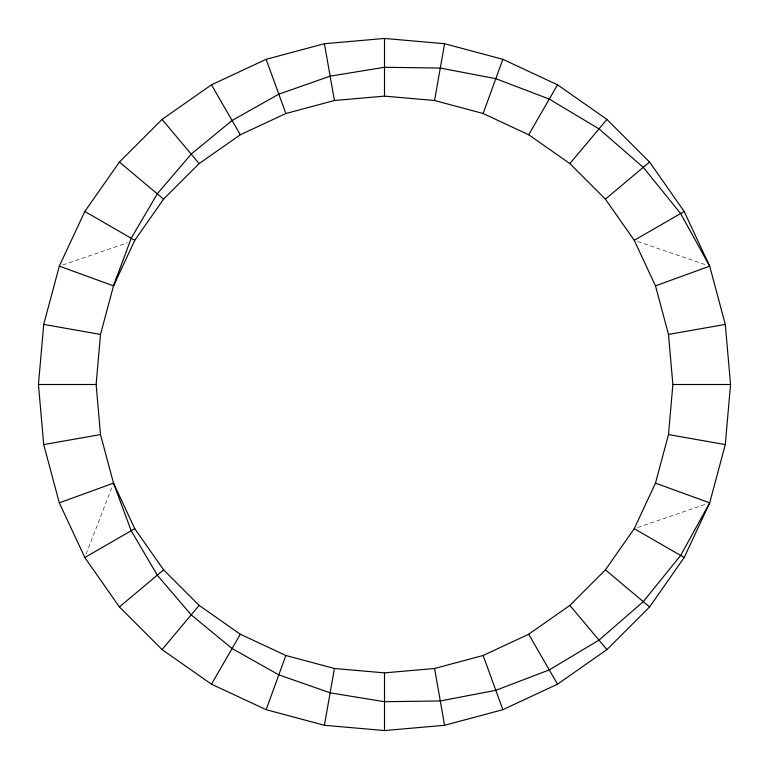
<?xml version="1.0" encoding="UTF-8"?>
<svg xmlns="http://www.w3.org/2000/svg" width="769" height="769" viewBox="0 0 769 769"><rect width="100%" height="100%" fill="white"/><g stroke="black" fill="none" stroke-linecap="round" stroke-linejoin="round"><path stroke-width="0.58" stroke-dasharray="3.85 2.88" d="M86.099 554.189L112.659 485.354M62.722 264.978L127.462 242.812M637.616 527.534L706.307 504.012M637.616 241.466L706.307 264.988"/><path stroke-width="1.15" d="M38.45 384.5L43.708 324.412L59.319 266.141L84.811 211.475L119.406 162.067L162.067 119.406L211.475 84.811L266.141 59.319L324.412 43.708L384.5 38.45L444.588 43.708L502.859 59.319L557.525 84.811L606.933 119.406L649.594 162.067L684.189 211.475L709.681 266.141L725.292 324.412L730.55 384.5L725.292 444.588L709.681 502.859L684.189 557.525L649.594 606.933L606.933 649.594L557.525 684.189L502.859 709.681L444.588 725.292L384.5 730.55L324.412 725.292L266.141 709.681L211.475 684.189L162.067 649.594L119.406 606.933L84.811 557.525L59.319 502.859L43.708 444.588L38.45 384.5L96.125 384.5L100.508 434.572L113.514 483.134L131.191 530.745L157.28 575.164L191.193 614.873L232.075 648.507L278.82 674.836L330.132 692.84L384.5 701.713L440.301 700.953L495.813 690.322L549.287 669.914L598.993 640.125L643.278 601.637L680.623 555.468L709.681 502.859L655.486 483.134L668.492 434.572L672.875 384.5L668.492 334.428L655.486 285.866L634.242 240.312L605.405 199.133L569.867 163.595L528.688 134.758L483.134 113.514L434.572 100.508L384.5 96.125L334.428 100.508L285.866 113.514L240.312 134.758L199.133 163.595L163.595 199.133L134.758 240.312L113.514 285.866L100.508 334.428L96.125 384.5M324.412 725.292L334.428 668.492L384.5 672.875L434.572 668.492L483.134 655.486L528.688 634.242L569.867 605.405L605.405 569.867L634.242 528.688L655.486 483.134M434.572 100.508L444.588 43.708M266.141 709.681L285.866 655.486L240.312 634.242L199.133 605.405L163.595 569.867L134.758 528.688L113.514 483.134L59.319 502.859M483.134 113.514L502.859 59.319M59.319 266.141L113.514 285.866L131.191 238.255L157.28 193.836L191.193 154.127L232.075 120.493L278.82 94.164L330.132 76.16L384.5 67.288L440.301 68.047L495.813 78.678L549.287 99.086L598.993 128.875L643.278 167.363L680.623 213.532L709.681 266.141L655.486 285.866M113.514 285.866L114.754 282.55M115.571 280.329L116.801 277.013M211.475 684.189L240.312 634.242M528.688 134.758L557.525 84.811M162.067 649.594L199.133 605.405M569.867 163.595L606.933 119.406M119.406 606.933L163.595 569.867M605.405 199.133L649.594 162.067M84.811 557.525L134.758 528.688M634.242 240.312L684.189 211.475M43.708 444.588L100.508 434.572M668.492 334.428L725.292 324.412M672.875 384.5L730.55 384.5M43.708 324.412L100.508 334.428M668.492 434.572L725.292 444.588M285.866 655.486L334.428 668.492M84.811 211.475L134.758 240.312M634.242 528.688L684.189 557.525M119.406 162.067L163.595 199.133M605.405 569.867L649.594 606.933M162.067 119.406L199.133 163.595M569.867 605.405L606.933 649.594M211.475 84.811L240.312 134.758M528.688 634.242L557.525 684.189M266.141 59.319L285.866 113.514M483.134 655.486L502.859 709.681M324.412 43.708L334.428 100.508M434.572 668.492L444.588 725.292M384.5 38.45L384.5 96.125M384.5 672.875L384.5 730.55"/></g></svg>
